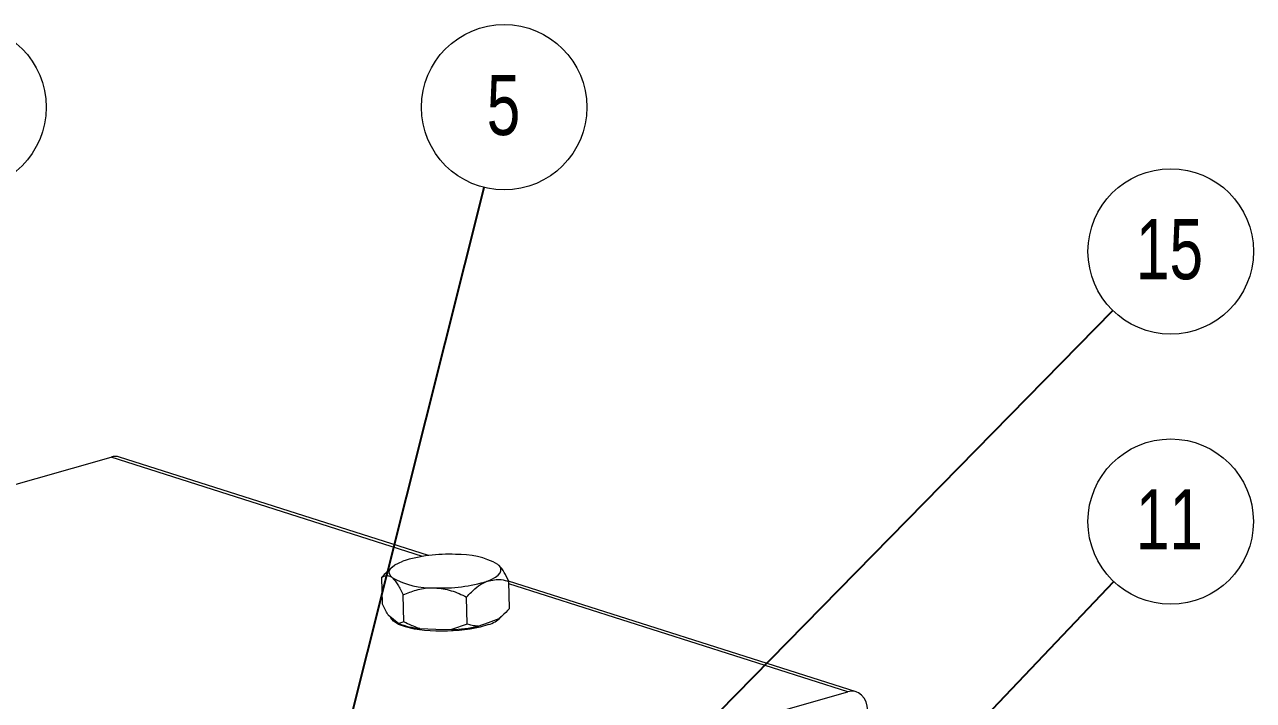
# Model space of a CAD drawing. Header units: millimetres. Extents: x 15 to 415, y 5 to 292.
# Drawn here: x 143 to 214.4, y 186.8 to 226 of the extents above; entities that cross this region are included whole.
import ezdxf

# ---------------------------------------------------------------- set-up
doc = ezdxf.new("R2010")
doc.units = ezdxf.units.MM
doc.styles.add('SLDTEXTSTYLE0', font='TXT', dxfattribs={"width": 0.75})
doc.dimstyles.new('SLDDIMSTYLE0', dxfattribs={"dimtxt": 0.18, "dimasz": 3.302, "dimexe": 0, "dimexo": 0.0625, "dimgap": 0, "dimtad": 0, "dimtih": 1, "dimtoh": 1, "dimdec": 0, "dimrnd": 1e-09, "dimzin": 0, "dimdsep": 46, "dimtxsty": 'Standard', "dimsah": 1, "dimcen": 0.09, "dimadec": 0, "dimazin": 0, "dimtfac": 3.302, "dimtdec": 0, "dimtofl": 0, "dimtmove": 0, "dimatfit": 3, "dimfxl": 1, "dimfrac": 2, "dimtolj": 1, "dimtzin": 0, "dimarcsym": 0})

# ---------------------------------------------------------------- blocks, each defined once
blk = doc.blocks.new('SW_NOTE_4')
at = {"color": 0, "linetype": 'Continuous', "lineweight": 0}
blk.add_circle((0.616, 4.766), 4.806, dxfattribs=at)
at = {"color": 0, "linetype": 'Continuous', "lineweight": 0, "insert": (0.581, 6.65), "char_height": 3.5, "attachment_point": 2, "style": 'SLDTEXTSTYLE0'}
blk.add_mtext('2', dxfattribs=at)
blk = doc.blocks.new('SW_NOTE_5')
at = {"color": 0, "linetype": 'Continuous', "lineweight": 0}
blk.add_circle((1.169, 4.661), 4.806, dxfattribs=at)
at = {"color": 0, "linetype": 'Continuous', "lineweight": 0, "insert": (1.134, 6.545), "char_height": 3.5, "attachment_point": 2, "style": 'SLDTEXTSTYLE0'}
blk.add_mtext('5', dxfattribs=at)
blk = doc.blocks.new('SW_NOTE_6')
at = {"color": 0, "linetype": 'Continuous', "lineweight": 0}
blk.add_circle((3.365, 3.432), 4.806, dxfattribs=at)
at = {"color": 0, "linetype": 'Continuous', "lineweight": 0, "insert": (3.294, 5.315), "char_height": 3.5, "attachment_point": 2, "style": 'SLDTEXTSTYLE0'}
blk.add_mtext('15', dxfattribs=at)
blk = doc.blocks.new('SW_NOTE_7')
at = {"color": 0, "linetype": 'Continuous', "lineweight": 0}
blk.add_circle((3.309, 3.485), 4.806, dxfattribs=at)
at = {"color": 0, "linetype": 'Continuous', "lineweight": 0, "insert": (3.239, 5.368), "char_height": 3.5, "attachment_point": 2, "style": 'SLDTEXTSTYLE0'}
blk.add_mtext('11', dxfattribs=at)

msp = doc.modelspace()

# ---------------------------------------------------------------- linework, layer by layer
at = {"color": 7, "linetype": 'Continuous', "lineweight": 15}
for p, q in [((112.705, 190.858), (148.064, 200.907)), ((166.5, 195.184), (148.555, 200.905)), ((164.377, 194.506), (164.118, 194.259)), ((163.836, 192.357), (163.796, 193.926)), ((191.349, 187.262), (171.155, 193.7)), ((171.207, 192.105), (171.168, 193.674)), ((165.072, 191.326), (165.033, 192.895)), ((168.758, 191.201), (168.719, 192.769)), ((164.154, 191.746), (164.463, 191.488)), ((164.463, 191.488), (164.771, 191.231)), ((169.991, 191.3), (170.603, 191.526)), ((170.75, 191.642), (170.886, 191.771)), ((165.072, 191.326), (164.771, 191.231)), ((166.003, 190.941), (166.924, 190.91)), ((166.924, 190.91), (167.844, 190.879)), ((168.758, 191.201), (167.844, 190.879)), ((169.379, 191.074), (169.991, 191.3)), ((155.498, 177.215), (190.858, 187.264))]:
    msp.add_line(p, q, dxfattribs=at)
at = {"color": 8, "linetype": 'Continuous', "lineweight": 15}
for p, q in [((166.159, 195.138), (148.064, 200.907)), ((190.858, 187.264), (171.171, 193.54))]:
    msp.add_line(p, q, dxfattribs=at)
at = {"color": 7, "linetype": 'Continuous', "lineweight": 15, "flags": 128}
for points in [[(164.403, 193.89), (164.289, 194.01), (164.23, 194.134), (164.226, 194.261), (164.278, 194.388), (164.385, 194.514), (164.544, 194.635), (164.753, 194.75), (165.009, 194.858)], [(169.931, 193.702), (170.187, 193.809), (170.397, 193.924), (170.556, 194.045), (170.662, 194.171), (170.714, 194.298), (170.71, 194.425), (170.651, 194.549), (170.538, 194.669)], [(169.994, 191.173), (169.5, 191.023), (168.919, 190.905), (168.278, 190.823), (167.604, 190.782), (166.927, 190.784), (166.276, 190.827), (165.681, 190.912), (165.166, 191.032), (164.755, 191.185), (164.466, 191.362), (164.31, 191.556), (164.287, 191.634)], [(170.75, 191.642), (170.683, 191.584), (170.603, 191.526)], [(192.022, 186.154), (191.993, 186.427), (191.922, 186.677), (191.812, 186.895), (191.666, 187.072), (191.491, 187.201), (191.292, 187.278), (191.078, 187.299), (190.858, 187.264)]]:
    msp.add_lwpolyline(points, dxfattribs=at)
at = {"color": 7, "linetype": 'Continuous', "lineweight": 15}
for centre, radius, start, end in [((148.306, 200.107), 0.836, 72.68942, 106.85397), ((167.618, 186.589), 8.671, 86.96682, 107.50946), ((168.28, 190.585), 4.667, 61.06721, 92.49693), ((166.661, 197.974), 4.667, 241.06721, 272.49693), ((167.323, 201.971), 8.671, 266.96682, 287.50946), ((169.601, 192.615), 1.494, 285.26925, 316.3256), ((166.573, 196.136), 5.226, 249.82979, 263.73435), ((167.407, 200.463), 9.594, 272.6129, 281.86338)]:
    msp.add_arc(centre, radius, start, end, dxfattribs=at)
for points, knots in [([(164.13, 194.264), (164.11, 194.248), (163.994, 194.151), (163.886, 194.028), (163.796, 193.926)], [0, 0, 0, 0, 0.170029, 1, 1, 1, 1]), ([(171.168, 193.674), (171.081, 193.857), (170.903, 194.228), (170.686, 194.536), (170.564, 194.646), (170.538, 194.669)], [0, 0, 0, 0, 0.432383, 0.879551, 1, 1, 1, 1]), ([(163.796, 193.926), (163.878, 193.967), (164.045, 194.051), (164.255, 194.003), (164.377, 193.91), (164.403, 193.89)], [0, 0, 0, 0, 0.432383, 0.879551, 1, 1, 1, 1]), ([(164.403, 193.89), (164.512, 193.772), (164.729, 193.537), (164.932, 193.108), (165.033, 192.895)], [0, 0, 0, 0, 0.503997, 1, 1, 1, 1]), ([(168.719, 192.769), (168.809, 192.868), (169.033, 193.11), (169.416, 193.439), (169.737, 193.627), (169.911, 193.694), (169.931, 193.702)], [0, 0, 0, 0, 0.23989, 0.591093, 0.952895, 1, 1, 1, 1]), ([(169.931, 193.702), (170.201, 193.758), (170.63, 193.848), (171.022, 193.721), (171.168, 193.674)], [0, 0, 0, 0, 0.628916, 1, 1, 1, 1]), ([(165.033, 192.895), (165.282, 192.999), (165.79, 193.209), (166.423, 193.317), (166.787, 193.313), (166.864, 193.312)], [0, 0, 0, 0, 0.432383, 0.879551, 1, 1, 1, 1]), ([(166.864, 193.312), (167.189, 193.273), (167.833, 193.196), (168.425, 192.911), (168.719, 192.769)], [0, 0, 0, 0, 0.503997, 1, 1, 1, 1]), ([(164.154, 191.746), (164.149, 191.752), (164.04, 191.928), (163.936, 192.147), (163.836, 192.357)], [0, 0, 0, 0, 0.038997, 1, 1, 1, 1]), ([(171.207, 192.105), (171.066, 191.954), (170.87, 191.743), (170.662, 191.574), (170.603, 191.526)], [0, 0, 0, 0, 0.717744, 1, 1, 1, 1]), ([(166.003, 190.941), (165.99, 190.945), (165.67, 191.043), (165.365, 191.187), (165.072, 191.326)], [0, 0, 0, 0, 0.038997, 1, 1, 1, 1]), ([(169.379, 191.074), (169.266, 191.084), (169.053, 191.103), (168.852, 191.17), (168.758, 191.201)], [0, 0, 0, 0, 0.535034, 1, 1, 1, 1])]:
    msp.add_open_spline(points, degree=3, knots=knots, dxfattribs=at)

# ---------------------------------------------------------------- block references
at = {"color": 7, "linetype": 'Continuous', "lineweight": 0}
for name, p in [('SW_NOTE_4', (138.876, 216.477)), ('SW_NOTE_5', (169.728, 216.582)), ('SW_NOTE_6', (206.258, 209.429)), ('SW_NOTE_7', (206.313, 193.673))]:
    msp.add_blockref(name, p, dxfattribs=at)

# ---------------------------------------------------------------- leaders
for points in [[(156.926, 165.554), (169.728, 216.582)], [(168.573, 170.991), (206.258, 209.429)], [(192.733, 179.372), (206.313, 193.673)]]:
    msp.add_leader(points, dimstyle='SLDDIMSTYLE0', dxfattribs=at)

doc.saveas('drawing.dxf')
